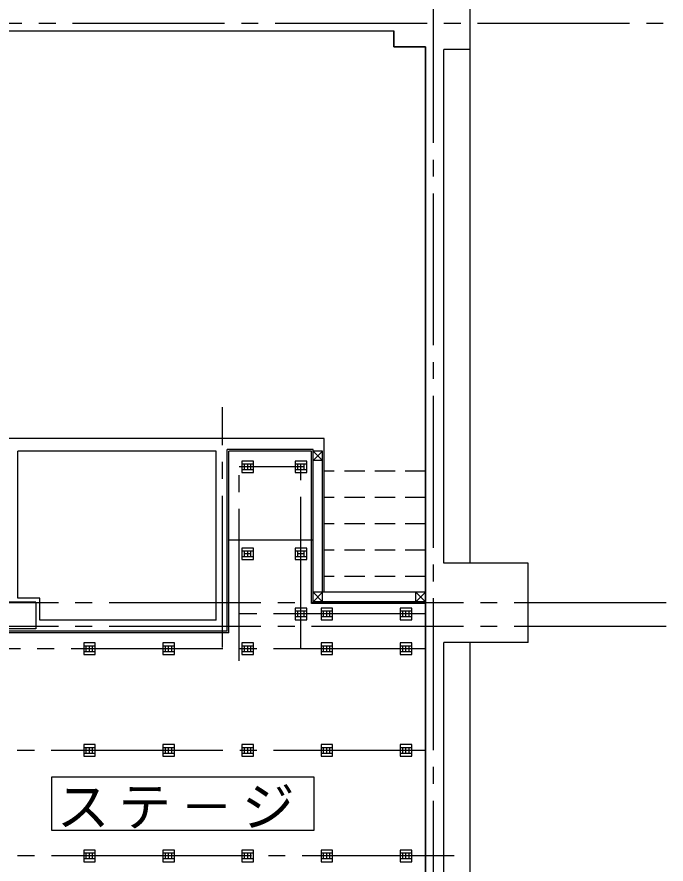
# Model space of a CAD drawing. Units: millimetres at full size, sheet at 1:160; details may follow other scales. Extents: x -33008 to 32992, y -23168 to 22812.
# Drawn here: x 4819 to 10972, y 6488 to 14523 of the extents above; entities that cross this region are included whole.
import ezdxf

# ---------------------------------------------------------------- set-up
doc = ezdxf.new("R2010")
doc.units = ezdxf.units.MM
doc.header["$LTSCALE"] = 160
doc.linetypes.add('CHAIN2', pattern=[12, 9, -1, 1, -1])
doc.linetypes.add('DASHED1', pattern=[1.8, 1.2, -0.6])
for name, color, linetype in [('0-1_中線', 7, 'Continuous'), ('1-0_中心線', 7, 'CHAIN2'), ('1-3_太線２', 5, 'Continuous'), ('1-6_文字', 7, 'Continuous')]:
    doc.layers.add(name, color=color, linetype=linetype)
doc.styles.add('ＭＳ ゴシック', font='')
doc.styles.get('ＭＳ ゴシック').set_extended_font_data('MS Gothic')

msp = doc.modelspace()

# ---------------------------------------------------------------- linework, layer by layer
at = {"layer": '0-1_中線'}
for p, q in [((9116.7, 14215.5), (9116.7, 15215.5)), ((-23158.3, 14390.5), (8391.7, 14390.5)), ((3691.7, 14390.5), (8391.7, 14390.5)), ((8391.7, 14390.5), (8391.7, 14240.5)), ((8391.7, 14240.5), (8391.7, 14390.5)), ((8391.7, 14240.5), (8691.7, 14240.5)), ((8691.7, 14240.5), (8391.7, 14240.5)), ((8691.7, 14240.5), (8691.7, -8309.5)), ((8691.7, -8309.5), (8691.7, 14240.5)), ((8866.7, 9340.5), (8866.7, 14215.5)), ((9116.7, 14215.5), (8866.7, 14215.5)), ((9116.7, 9340.5), (9116.7, 14215.5)), ((4826.7, 9010.5), (4826.7, 10405.5)), ((6706.7, 10405.5), (4826.7, 10405.5)), ((6706.7, 8800.5), (6706.7, 10405.5)), ((6811.7, 8695.5), (6811.7, 10420.5)), ((7611.7, 10405.5), (6826.7, 10405.5)), ((6826.7, 8680.5), (6826.7, 10405.5)), ((7716.7, 10405.5), (7626.7, 10405.5)), ((7626.7, 10405.5), (7716.7, 10315.3)), ((7626.7, 10315.5), (7716.7, 10405.5)), ((7716.7, 8975.5), (7716.7, 10405.5)), ((7716.7, 10315.5), (7626.7, 10315.5)), ((9666.7, 9340.5), (8866.7, 9340.5)), ((9666.7, 8590.5), (9666.7, 9340.5)), ((5036.7, 9010.5), (4826.7, 9010.5)), ((5036.7, 8800.5), (5036.7, 9010.5)), ((7626.7, 9065.5), (7716.7, 8975.5)), ((7626.7, 8975.5), (7716.7, 9065.5)), ((8691.7, 9065.5), (7626.7, 9065.5)), ((8601.7, 9065.5), (8691.7, 8975.5)), ((8601.7, 8975.5), (8691.7, 9065.5)), ((8601.7, 8975.5), (8601.7, 9065.5)), ((4996.7, 8970.5), (4746.7, 8970.5)), ((4996.7, 8970.5), (4996.7, 8720.5)), ((8691.7, 8975.5), (7626.7, 8975.5)), ((6706.7, 8800.5), (5036.7, 8800.5)), ((6826.7, 8680.5), (3836.7, 8680.5)), ((6811.7, 8695.5), (4616.7, 8695.5)), ((4996.7, 8720.5), (4746.7, 8720.5)), ((8866.7, 3340.5), (8866.7, 8590.5)), ((9666.7, 8590.5), (8866.7, 8590.5)), ((9116.7, 3340.5), (9116.7, 8590.5))]:
    msp.add_line(p, q, dxfattribs=at)
at = {"layer": '0-1_中線', "linetype": 'DASHED1'}
for p, q in [((8691.7, 10215.5), (7731.7, 10215.5)), ((8691.7, 9965.5), (7731.7, 9965.5)), ((8691.7, 9715.5), (7731.7, 9715.5)), ((8691.7, 9465.5), (7731.7, 9465.5)), ((8691.7, 9215.5), (7731.7, 9215.5))]:
    msp.add_line(p, q, dxfattribs=at)
at = {"layer": '0-1_中線'}
for points in [[(7731.7, 9065.5), (7731.7, 10525.5), (3921.7, 10525.5)], [(7626.7, 8975.5), (7626.7, 10420.5), (6811.7, 10420.5)], [(8691.7, 8960.5), (7611.7, 8960.5), (7611.7, 10405.5)]]:
    msp.add_lwpolyline(points, dxfattribs=at)
at = {"layer": '1-0_中心線'}
for p, q in [((8766.7, -11631.1), (8766.7, 18394.4)), ((-31133.4, 14465.5), (10972.4, 14465.5)), ((6766.7, 8541.8), (6766.7, 10822.6)), ((6926.7, 8416.3), (6926.7, 10281.4)), ((7511.7, 10255.5), (6926.7, 10255.5)), ((7511.7, 8530.5), (7511.7, 10252.5)), ((7626.7, 9560.5), (6826.7, 9560.5)), ((10972.4, 8965.5), (-29903.4, 8965.5)), ((8691.7, 8860.5), (6873.3, 8860.5)), ((10972.4, 8740.5), (3691.7, 8740.5)), ((8691.7, 8530.5), (3821.7, 8530.5)), ((6582.4, 7565.5), (3691.7, 7565.5)), ((4986.6, 7565.5), (4847.2, 7565.5)), ((8691.7, 7565.5), (6585.2, 7565.5)), ((6585.2, 6565.5), (3662.8, 6565.5)), ((8962.8, 6565.5), (6585.2, 6565.5))]:
    msp.add_line(p, q, dxfattribs=at)
at = {"layer": '1-3_太線２'}
for p, q in [((6951.7, 10310.5), (6951.7, 10200.5)), ((7061.7, 10310.5), (6951.7, 10310.5)), ((7061.7, 10200.5), (7061.7, 10310.5)), ((7456.7, 10310.5), (7456.7, 10200.5)), ((7566.7, 10310.5), (7456.7, 10310.5)), ((7566.7, 10200.5), (7566.7, 10310.5)), ((7061.7, 10280.5), (6951.7, 10280.5)), ((6951.7, 10230.5), (7061.7, 10230.5)), ((6976.7, 10230.5), (6976.7, 10280.5)), ((7036.7, 10255.5), (6976.7, 10255.5)), ((7006.7, 10230.5), (7006.7, 10280.5)), ((7036.7, 10230.5), (7036.7, 10280.5)), ((7566.7, 10280.5), (7456.7, 10280.5)), ((7456.7, 10230.5), (7566.7, 10230.5)), ((7481.7, 10230.5), (7481.7, 10280.5)), ((7541.7, 10255.5), (7481.7, 10255.5)), ((7511.7, 10230.5), (7511.7, 10280.5)), ((7541.7, 10230.5), (7541.7, 10280.5)), ((6951.7, 10200.5), (7061.7, 10200.5)), ((7456.7, 10200.5), (7566.7, 10200.5)), ((6951.7, 9485.5), (6951.7, 9375.5)), ((7061.7, 9485.5), (6951.7, 9485.5)), ((7061.7, 9375.5), (7061.7, 9485.5)), ((7456.7, 9485.5), (7456.7, 9375.5)), ((7566.7, 9485.5), (7456.7, 9485.5)), ((7566.7, 9375.5), (7566.7, 9485.5)), ((7061.7, 9455.5), (6951.7, 9455.5)), ((6951.7, 9405.5), (7061.7, 9405.5)), ((6976.7, 9405.5), (6976.7, 9455.5)), ((7036.7, 9430.5), (6976.7, 9430.5)), ((7006.7, 9405.5), (7006.7, 9455.5)), ((7036.7, 9405.5), (7036.7, 9455.5)), ((7566.7, 9455.5), (7456.7, 9455.5)), ((7456.7, 9405.5), (7566.7, 9405.5)), ((7481.7, 9405.5), (7481.7, 9455.5)), ((7541.7, 9430.5), (7481.7, 9430.5)), ((7511.7, 9405.5), (7511.7, 9455.5)), ((7541.7, 9405.5), (7541.7, 9455.5)), ((6951.7, 9375.5), (7061.7, 9375.5)), ((7456.7, 9375.5), (7566.7, 9375.5)), ((7456.7, 8915.5), (7456.7, 8805.5)), ((7566.7, 8915.5), (7456.7, 8915.5)), ((7566.7, 8885.5), (7456.7, 8885.5)), ((7481.7, 8835.5), (7481.7, 8885.5)), ((7541.7, 8860.5), (7481.7, 8860.5)), ((7511.7, 8835.5), (7511.7, 8885.5)), ((7541.7, 8835.5), (7541.7, 8885.5)), ((7566.7, 8805.5), (7566.7, 8915.5)), ((7701.7, 8915.5), (7701.7, 8805.5)), ((7811.7, 8915.5), (7701.7, 8915.5)), ((7811.7, 8885.5), (7701.7, 8885.5)), ((7726.7, 8835.5), (7726.7, 8885.5)), ((7786.7, 8860.5), (7726.7, 8860.5)), ((7756.7, 8835.5), (7756.7, 8885.5)), ((7786.7, 8835.5), (7786.7, 8885.5)), ((7811.7, 8805.5), (7811.7, 8915.5)), ((8451.7, 8915.5), (8451.7, 8805.5)), ((8561.7, 8915.5), (8451.7, 8915.5)), ((8561.7, 8885.5), (8451.7, 8885.5)), ((8476.7, 8835.5), (8476.7, 8885.5)), ((8536.7, 8860.5), (8476.7, 8860.5)), ((8506.7, 8835.5), (8506.7, 8885.5)), ((8536.7, 8835.5), (8536.7, 8885.5)), ((8561.7, 8805.5), (8561.7, 8915.5)), ((7456.7, 8835.5), (7566.7, 8835.5)), ((7456.7, 8805.5), (7566.7, 8805.5)), ((7701.7, 8835.5), (7811.7, 8835.5)), ((7701.7, 8805.5), (7811.7, 8805.5)), ((8451.7, 8835.5), (8561.7, 8835.5)), ((8451.7, 8805.5), (8561.7, 8805.5)), ((5451.7, 8585.5), (5451.7, 8475.5)), ((5561.7, 8585.5), (5451.7, 8585.5)), ((5561.7, 8555.5), (5451.7, 8555.5)), ((5476.7, 8505.5), (5476.7, 8555.5)), ((5536.7, 8530.5), (5476.7, 8530.5)), ((5506.7, 8505.5), (5506.7, 8555.5)), ((5536.7, 8505.5), (5536.7, 8555.5)), ((5561.7, 8475.5), (5561.7, 8585.5)), ((6201.7, 8585.5), (6201.7, 8475.5)), ((6311.7, 8585.5), (6201.7, 8585.5)), ((6311.7, 8555.5), (6201.7, 8555.5)), ((6226.7, 8505.5), (6226.7, 8555.5)), ((6286.7, 8530.5), (6226.7, 8530.5)), ((6256.7, 8505.5), (6256.7, 8555.5)), ((6286.7, 8505.5), (6286.7, 8555.5)), ((6311.7, 8475.5), (6311.7, 8585.5)), ((6951.7, 8585.5), (6951.7, 8475.5)), ((7061.7, 8585.5), (6951.7, 8585.5)), ((7061.7, 8555.5), (6951.7, 8555.5)), ((6976.7, 8505.5), (6976.7, 8555.5)), ((7036.7, 8530.5), (6976.7, 8530.5)), ((7006.7, 8505.5), (7006.7, 8555.5)), ((7036.7, 8505.5), (7036.7, 8555.5)), ((7061.7, 8475.5), (7061.7, 8585.5)), ((7701.7, 8585.5), (7701.7, 8475.5)), ((7811.7, 8585.5), (7701.7, 8585.5)), ((7811.7, 8555.5), (7701.7, 8555.5)), ((7726.7, 8505.5), (7726.7, 8555.5)), ((7786.7, 8530.5), (7726.7, 8530.5)), ((7756.7, 8505.5), (7756.7, 8555.5)), ((7786.7, 8505.5), (7786.7, 8555.5)), ((7811.7, 8475.5), (7811.7, 8585.5)), ((8451.7, 8585.5), (8451.7, 8475.5)), ((8561.7, 8585.5), (8451.7, 8585.5)), ((8561.7, 8555.5), (8451.7, 8555.5)), ((8476.7, 8505.5), (8476.7, 8555.5)), ((8536.7, 8530.5), (8476.7, 8530.5)), ((8506.7, 8505.5), (8506.7, 8555.5)), ((8536.7, 8505.5), (8536.7, 8555.5)), ((8561.7, 8475.5), (8561.7, 8585.5)), ((5451.7, 8505.5), (5561.7, 8505.5)), ((5451.7, 8475.5), (5561.7, 8475.5)), ((6201.7, 8505.5), (6311.7, 8505.5)), ((6201.7, 8475.5), (6311.7, 8475.5)), ((6951.7, 8505.5), (7061.7, 8505.5)), ((6951.7, 8475.5), (7061.7, 8475.5)), ((7701.7, 8505.5), (7811.7, 8505.5)), ((7701.7, 8475.5), (7811.7, 8475.5)), ((8451.7, 8505.5), (8561.7, 8505.5)), ((8451.7, 8475.5), (8561.7, 8475.5)), ((5451.7, 7620.5), (5451.7, 7510.5)), ((5561.7, 7620.5), (5451.7, 7620.5)), ((5561.7, 7590.5), (5451.7, 7590.5)), ((5476.7, 7540.5), (5476.7, 7590.5)), ((5536.7, 7565.5), (5476.7, 7565.5)), ((5506.7, 7540.5), (5506.7, 7590.5)), ((5536.7, 7540.5), (5536.7, 7590.5)), ((5561.7, 7510.5), (5561.7, 7620.5)), ((6201.7, 7620.5), (6201.7, 7510.5)), ((6311.7, 7620.5), (6201.7, 7620.5)), ((6311.7, 7590.5), (6201.7, 7590.5)), ((6226.7, 7540.5), (6226.7, 7590.5)), ((6286.7, 7565.5), (6226.7, 7565.5)), ((6256.7, 7540.5), (6256.7, 7590.5)), ((6286.7, 7540.5), (6286.7, 7590.5)), ((6311.7, 7510.5), (6311.7, 7620.5)), ((6951.7, 7620.5), (6951.7, 7510.5)), ((7061.7, 7620.5), (6951.7, 7620.5)), ((7061.7, 7590.5), (6951.7, 7590.5)), ((6976.7, 7540.5), (6976.7, 7590.5)), ((7036.7, 7565.5), (6976.7, 7565.5)), ((7006.7, 7540.5), (7006.7, 7590.5)), ((7036.7, 7540.5), (7036.7, 7590.5)), ((7061.7, 7510.5), (7061.7, 7620.5)), ((7701.7, 7620.5), (7701.7, 7510.5)), ((7811.7, 7620.5), (7701.7, 7620.5)), ((7811.7, 7590.5), (7701.7, 7590.5)), ((7726.7, 7540.5), (7726.7, 7590.5)), ((7786.7, 7565.5), (7726.7, 7565.5)), ((7756.7, 7540.5), (7756.7, 7590.5)), ((7786.7, 7540.5), (7786.7, 7590.5)), ((7811.7, 7510.5), (7811.7, 7620.5)), ((8451.7, 7620.5), (8451.7, 7510.5)), ((8561.7, 7620.5), (8451.7, 7620.5)), ((8561.7, 7590.5), (8451.7, 7590.5)), ((8476.7, 7540.5), (8476.7, 7590.5)), ((8536.7, 7565.5), (8476.7, 7565.5)), ((8506.7, 7540.5), (8506.7, 7590.5)), ((8536.7, 7540.5), (8536.7, 7590.5)), ((8561.7, 7510.5), (8561.7, 7620.5)), ((5451.7, 7540.5), (5561.7, 7540.5)), ((5451.7, 7510.5), (5561.7, 7510.5)), ((6201.7, 7540.5), (6311.7, 7540.5)), ((6201.7, 7510.5), (6311.7, 7510.5)), ((6951.7, 7540.5), (7061.7, 7540.5)), ((6951.7, 7510.5), (7061.7, 7510.5)), ((7701.7, 7540.5), (7811.7, 7540.5)), ((7701.7, 7510.5), (7811.7, 7510.5)), ((8451.7, 7540.5), (8561.7, 7540.5)), ((8451.7, 7510.5), (8561.7, 7510.5)), ((5451.7, 6620.5), (5451.7, 6510.5)), ((5561.7, 6620.5), (5451.7, 6620.5)), ((5561.7, 6590.5), (5451.7, 6590.5)), ((5476.7, 6540.5), (5476.7, 6590.5)), ((5506.7, 6540.5), (5506.7, 6590.5)), ((5536.7, 6540.5), (5536.7, 6590.5)), ((5561.7, 6510.5), (5561.7, 6620.5)), ((6201.7, 6620.5), (6201.7, 6510.5)), ((6311.7, 6620.5), (6201.7, 6620.5)), ((6311.7, 6590.5), (6201.7, 6590.5)), ((6226.7, 6540.5), (6226.7, 6590.5)), ((6256.7, 6540.5), (6256.7, 6590.5)), ((6286.7, 6540.5), (6286.7, 6590.5)), ((6311.7, 6510.5), (6311.7, 6620.5)), ((6951.7, 6620.5), (6951.7, 6510.5)), ((7061.7, 6620.5), (6951.7, 6620.5)), ((7061.7, 6590.5), (6951.7, 6590.5)), ((6976.7, 6540.5), (6976.7, 6590.5)), ((7006.7, 6540.5), (7006.7, 6590.5)), ((7036.7, 6540.5), (7036.7, 6590.5)), ((7061.7, 6510.5), (7061.7, 6620.5)), ((7701.7, 6620.5), (7701.7, 6510.5)), ((7811.7, 6620.5), (7701.7, 6620.5)), ((7811.7, 6590.5), (7701.7, 6590.5)), ((7726.7, 6540.5), (7726.7, 6590.5)), ((7756.7, 6540.5), (7756.7, 6590.5)), ((7786.7, 6540.5), (7786.7, 6590.5)), ((7811.7, 6510.5), (7811.7, 6620.5)), ((8451.7, 6620.5), (8451.7, 6510.5)), ((8561.7, 6620.5), (8451.7, 6620.5)), ((8561.7, 6590.5), (8451.7, 6590.5)), ((8476.7, 6540.5), (8476.7, 6590.5)), ((8506.7, 6540.5), (8506.7, 6590.5)), ((8536.7, 6540.5), (8536.7, 6590.5)), ((8561.7, 6510.5), (8561.7, 6620.5)), ((5451.7, 6540.5), (5561.7, 6540.5)), ((5451.7, 6510.5), (5561.7, 6510.5)), ((5536.7, 6565.5), (5476.7, 6565.5)), ((6201.7, 6540.5), (6311.7, 6540.5)), ((6201.7, 6510.5), (6311.7, 6510.5)), ((6286.7, 6565.5), (6226.7, 6565.5)), ((6951.7, 6540.5), (7061.7, 6540.5)), ((6951.7, 6510.5), (7061.7, 6510.5)), ((7036.7, 6565.5), (6976.7, 6565.5)), ((7701.7, 6540.5), (7811.7, 6540.5)), ((7701.7, 6510.5), (7811.7, 6510.5)), ((7786.7, 6565.5), (7726.7, 6565.5)), ((8451.7, 6540.5), (8561.7, 6540.5)), ((8451.7, 6510.5), (8561.7, 6510.5)), ((8536.7, 6565.5), (8476.7, 6565.5))]:
    msp.add_line(p, q, dxfattribs=at)
at = {"layer": '1-6_文字'}
for p, q in [((7632.5, 7313.8), (7632.5, 6804.9)), ((7632.5, 6804.9), (5150.3, 6804.9))]:
    msp.add_line(p, q, dxfattribs=at)
msp.add_lwpolyline([(5150.3, 6804.9), (5150.3, 7313.8), (7632.5, 7313.8)], dxfattribs=at)

# ---------------------------------------------------------------- texts
at = {"layer": '1-6_文字', "insert": (5196.4, 6825.7), "char_height": 366.6, "attachment_point": 7, "style": 'ＭＳ ゴシック'}
msp.add_mtext('\\T1.17;ステ－ジ', dxfattribs=at)

doc.saveas('drawing.dxf')
